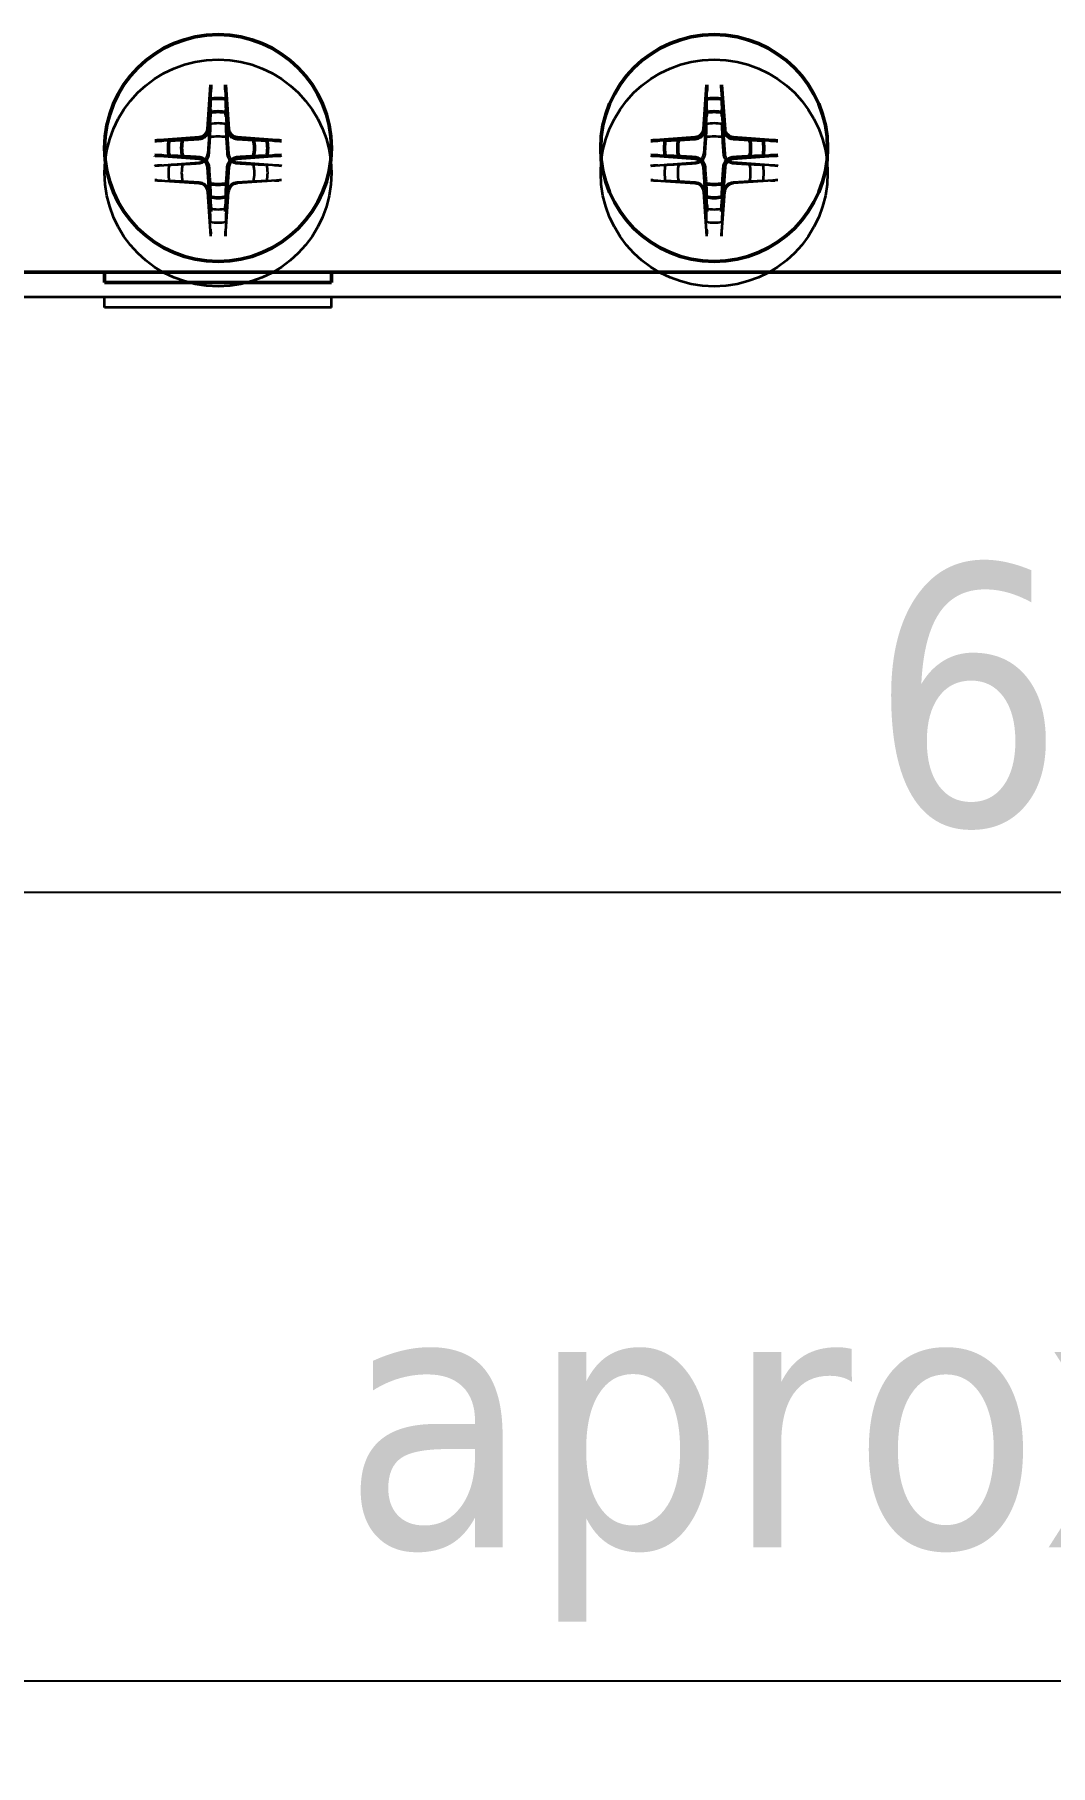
# Model space of a CAD drawing. Header units: millimetres. Extents: x -1328 to 2520, y -765 to 1782.
# Drawn here: x 1352.4 to 1434.3, y 987.5 to 1127.1 of the extents above; entities that cross this region are included whole.
import ezdxf

# ---------------------------------------------------------------- set-up
doc = ezdxf.new("R2010")
doc.units = ezdxf.units.MM
doc.header["$LTSCALE"] = 6
for name, color, linetype, lineweight in [('Dimension (ISO)', 7, 'Continuous', 25), ('Reference (ISO)', 7, 'Continuous', 35), ('Visible (ISO)', 7, 'Continuous', 50)]:
    doc.layers.add(name, color=color, linetype=linetype, lineweight=lineweight)
doc.styles.add('Note Text (ISO)', font='tahoma.ttf')
doc.dimstyles.new('Default (ISO)', dxfattribs={"dimscale": 6, "dimtxt": 3.5, "dimasz": 2.5, "dimexe": 3.175, "dimexo": 0, "dimgap": 0.762, "dimtad": 1, "dimrnd": 1e-08, "dimzin": 0, "dimtxsty": 'Note Text (ISO)', "dimcen": 0.09, "dimdle": 10, "dimclrd": 256, "dimclre": 256, "dimclrt": 256, "dimazin": 0, "dimtfac": 1.001486, "dimtmove": 0, "dimatfit": 3, "dimfxl": 1, "dimtolj": 1, "dimtzin": 0, "dimlwd": -1, "dimlwe": -1, "dimarcsym": 0})

# ---------------------------------------------------------------- blocks, each defined once
blk = doc.blocks.new('*D17')
at = {"layer": 'Defpoints', "color": 0, "transparency": 16777216}
for p in [(1118.47, 1126.34), (1762.15, 1107.94), (1762.15, 994.34)]:
    blk.add_point(p, dxfattribs=at)
at = {"layer": 'Dimension (ISO)', "transparency": 16777216}
for p, q in [((1118.47, 1126.34), (1118.47, 975.29)), ((1762.15, 1107.94), (1762.15, 975.29)), ((1133.47, 994.34), (1747.15, 994.34))]:
    blk.add_line(p, q, dxfattribs=at)
for points in [[(1133.47, 996.84), (1133.47, 991.84), (1118.47, 994.34)], [(1747.15, 996.84), (1747.15, 991.84), (1762.15, 994.34)]]:
    blk.add_solid(points, dxfattribs=at)
at = {"layer": 'Dimension (ISO)', "transparency": 16777216, "insert": (1377.16, 1026.12), "char_height": 21, "attachment_point": 1, "style": 'Note Text (ISO)'}
blk.add_mtext('\\A1;\\fTahoma|b0|i0;\\H21.0000;aprox 644', dxfattribs=at)
blk = doc.blocks.new('*D18')
at = {"layer": 'Defpoints', "color": 0, "transparency": 16777216}
for p in [(1122.15, 1107.94), (1762.15, 1107.94), (1762.15, 1057.94)]:
    blk.add_point(p, dxfattribs=at)
at = {"layer": 'Dimension (ISO)', "transparency": 16777216}
for p, q in [((1122.15, 1107.94), (1122.15, 1038.89)), ((1762.15, 1107.94), (1762.15, 1038.89)), ((1137.15, 1057.94), (1747.15, 1057.94))]:
    blk.add_line(p, q, dxfattribs=at)
for points in [[(1137.15, 1060.44), (1137.15, 1055.44), (1122.15, 1057.94)], [(1747.15, 1060.44), (1747.15, 1055.44), (1762.15, 1057.94)]]:
    blk.add_solid(points, dxfattribs=at)
at = {"layer": 'Dimension (ISO)', "transparency": 16777216, "insert": (1419.69, 1084.37), "char_height": 21, "attachment_point": 1, "style": 'Note Text (ISO)'}
blk.add_mtext('\\A1;640', dxfattribs=at)

msp = doc.modelspace()

# ---------------------------------------------------------------- linework, layer by layer
at = {"layer": 'Reference (ISO)'}
for p, q in [((1366.57, 1121.05), (1366.31, 1117.47)), ((1367.74, 1121.05), (1368, 1117.47)), ((1406.57, 1121.05), (1406.31, 1117.47)), ((1407.74, 1121.05), (1408, 1117.47)), ((1362.04, 1116.52), (1365.62, 1116.79)), ((1372.27, 1116.52), (1368.69, 1116.79)), ((1402.04, 1116.52), (1405.62, 1116.79)), ((1412.27, 1116.52), (1408.69, 1116.79)), ((1362.04, 1115.36), (1365.62, 1115.1)), ((1372.27, 1115.36), (1368.69, 1115.1)), ((1402.04, 1115.36), (1405.62, 1115.1)), ((1412.27, 1115.36), (1408.69, 1115.1)), ((1366.57, 1110.83), (1366.31, 1114.41)), ((1367.74, 1110.83), (1368, 1114.41)), ((1406.57, 1110.83), (1406.31, 1114.41)), ((1407.74, 1110.83), (1408, 1114.41)), ((1267.15, 1105.94), (1467.15, 1105.94)), ((1358, 1105.09), (1358, 1105.94)), ((1376.3, 1105.09), (1376.3, 1105.94)), ((1376.3, 1105.09), (1358, 1105.09))]:
    msp.add_line(p, q, dxfattribs=at)
for centre in [(1367.15, 1115.94), (1407.15, 1115.94)]:
    msp.add_circle(centre, 9.15, dxfattribs=at)
for centre, radius, start, end in [((1367.15, 1115.94), 4, 80.5864, 99.4136), ((1407.15, 1115.94), 4, 80.5864, 99.4136), ((1367.15, 1115.94), 2.94, 76.6931, 103.3069), ((1407.15, 1115.94), 2.94, 76.6931, 103.3069), ((1367.15, 1115.94), 4, 170.5864, 189.4136), ((1367.15, 1115.94), 2.94, 166.6931, 193.3069), ((1365.57, 1117.53), 0.744, 274.1627, 355.8373), ((1368.74, 1117.53), 0.744, 184.1627, 265.8373), ((1367.15, 1115.94), 2.94, 346.6931, 13.3069), ((1367.15, 1115.94), 4, 350.5864, 9.4136), ((1407.15, 1115.94), 4, 170.5864, 189.4136), ((1407.15, 1115.94), 2.94, 166.6931, 193.3069), ((1405.57, 1117.53), 0.744, 274.1627, 355.8373), ((1408.74, 1117.53), 0.744, 184.1627, 265.8373), ((1407.15, 1115.94), 2.94, 346.6931, 13.3069), ((1407.15, 1115.94), 4, 350.5864, 9.4136), ((1365.57, 1114.35), 0.744, 4.1627, 85.8373), ((1368.74, 1114.35), 0.744, 94.1627, 175.8373), ((1405.57, 1114.35), 0.744, 4.1627, 85.8373), ((1408.74, 1114.35), 0.744, 94.1627, 175.8373), ((1367.15, 1115.94), 2.94, 256.6931, 283.3069), ((1407.15, 1115.94), 2.94, 256.6931, 283.3069), ((1367.15, 1115.94), 4, 260.5864, 279.4136), ((1407.15, 1115.94), 4, 260.5864, 279.4136)]:
    msp.add_arc(centre, radius, start, end, dxfattribs=at)
for points, weights in [([(1366.56, 1120.84), (1366.55, 1120.65), (1366.54, 1120.48)], [1.0017923273, 1.00680252734, 1.01034617284]), ([(1367.77, 1120.48), (1367.76, 1120.65), (1367.75, 1120.84)], [1.01034617284, 1.00680252734, 1.0017923273]), ([(1406.56, 1120.84), (1406.55, 1120.65), (1406.54, 1120.48)], [1.0017923273, 1.00680252734, 1.01034617284]), ([(1407.77, 1120.48), (1407.76, 1120.65), (1407.75, 1120.84)], [1.01034617284, 1.00680252734, 1.0017923273]), ([(1366.52, 1119.89), (1366.5, 1119.26), (1366.48, 1118.8)], [1.01836817946, 1.02210568662, 1]), ([(1367.83, 1118.8), (1367.81, 1119.26), (1367.79, 1119.89)], [1, 1.02210568662, 1.01836817946]), ([(1406.52, 1119.89), (1406.5, 1119.26), (1406.48, 1118.8)], [1.01836817946, 1.02210568662, 1]), ([(1407.83, 1118.8), (1407.81, 1119.26), (1407.79, 1119.89)], [1, 1.02210568662, 1.01836817946]), ([(1366.48, 1118.8), (1366.42, 1117.96), (1366.39, 1117.47)], [1, 1.2714534298, 1.48220437453]), ([(1367.92, 1117.47), (1367.88, 1117.96), (1367.83, 1118.8)], [1.48220437453, 1.2714534298, 1]), ([(1406.48, 1118.8), (1406.42, 1117.96), (1406.39, 1117.47)], [1, 1.2714534298, 1.48220437453]), ([(1407.92, 1117.47), (1407.88, 1117.96), (1407.83, 1118.8)], [1.48220437453, 1.2714534298, 1]), ([(1362.62, 1116.55), (1362.44, 1116.55), (1362.26, 1116.54)], [1.01034617284, 1.00680252734, 1.0017923273]), ([(1364.3, 1116.62), (1363.84, 1116.6), (1363.21, 1116.57)], [1, 1.02210568662, 1.01836817946]), ([(1365.63, 1116.7), (1365.14, 1116.67), (1364.3, 1116.62)], [1.48220437453, 1.2714534298, 1]), ([(1370.01, 1116.62), (1369.17, 1116.67), (1368.68, 1116.7)], [1, 1.2714534298, 1.48220437453]), ([(1371.1, 1116.57), (1370.47, 1116.6), (1370.01, 1116.62)], [1.01836817946, 1.02210568662, 1]), ([(1372.05, 1116.54), (1371.86, 1116.55), (1371.69, 1116.55)], [1.0017923273, 1.00680252734, 1.01034617284]), ([(1402.62, 1116.55), (1402.44, 1116.55), (1402.26, 1116.54)], [1.01034617284, 1.00680252734, 1.0017923273]), ([(1404.3, 1116.62), (1403.84, 1116.6), (1403.21, 1116.57)], [1, 1.02210568662, 1.01836817946]), ([(1405.63, 1116.7), (1405.14, 1116.67), (1404.3, 1116.62)], [1.48220437453, 1.2714534298, 1]), ([(1410.01, 1116.62), (1409.17, 1116.67), (1408.68, 1116.7)], [1, 1.2714534298, 1.48220437453]), ([(1411.1, 1116.57), (1410.47, 1116.6), (1410.01, 1116.62)], [1.01836817946, 1.02210568662, 1]), ([(1412.05, 1116.54), (1411.86, 1116.55), (1411.69, 1116.55)], [1.0017923273, 1.00680252734, 1.01034617284]), ([(1362.26, 1115.34), (1362.44, 1115.34), (1362.62, 1115.33)], [1.0017923273, 1.00680252734, 1.01034617284]), ([(1363.21, 1115.31), (1363.84, 1115.28), (1364.3, 1115.26)], [1.01836817946, 1.02210568662, 1]), ([(1364.3, 1115.26), (1365.14, 1115.21), (1365.63, 1115.18)], [1, 1.2714534298, 1.48220437453]), ([(1368.68, 1115.18), (1369.17, 1115.21), (1370.01, 1115.26)], [1.48220437453, 1.2714534298, 1]), ([(1370.01, 1115.26), (1370.47, 1115.28), (1371.1, 1115.31)], [1, 1.02210568662, 1.01836817946]), ([(1371.69, 1115.33), (1371.86, 1115.34), (1372.05, 1115.34)], [1.01034617284, 1.00680252734, 1.0017923273]), ([(1402.26, 1115.34), (1402.44, 1115.34), (1402.62, 1115.33)], [1.0017923273, 1.00680252734, 1.01034617284]), ([(1403.21, 1115.31), (1403.84, 1115.28), (1404.3, 1115.26)], [1.01836817946, 1.02210568662, 1]), ([(1404.3, 1115.26), (1405.14, 1115.21), (1405.63, 1115.18)], [1, 1.2714534298, 1.48220437453]), ([(1408.68, 1115.18), (1409.17, 1115.21), (1410.01, 1115.26)], [1.48220437453, 1.2714534298, 1]), ([(1410.01, 1115.26), (1410.47, 1115.28), (1411.1, 1115.31)], [1, 1.02210568662, 1.01836817946]), ([(1411.69, 1115.33), (1411.86, 1115.34), (1412.05, 1115.34)], [1.01034617284, 1.00680252734, 1.0017923273]), ([(1366.39, 1114.41), (1366.42, 1113.93), (1366.48, 1113.08)], [1.48220437453, 1.2714534298, 1]), ([(1367.83, 1113.08), (1367.88, 1113.93), (1367.92, 1114.41)], [1, 1.2714534298, 1.48220437453]), ([(1406.39, 1114.41), (1406.42, 1113.93), (1406.48, 1113.08)], [1.48220437453, 1.2714534298, 1]), ([(1407.83, 1113.08), (1407.88, 1113.93), (1407.92, 1114.41)], [1, 1.2714534298, 1.48220437453]), ([(1366.48, 1113.08), (1366.5, 1112.62), (1366.52, 1111.99)], [1, 1.02210568662, 1.01836817946]), ([(1367.79, 1111.99), (1367.81, 1112.62), (1367.83, 1113.08)], [1.01836817946, 1.02210568662, 1]), ([(1406.48, 1113.08), (1406.5, 1112.62), (1406.52, 1111.99)], [1, 1.02210568662, 1.01836817946]), ([(1407.79, 1111.99), (1407.81, 1112.62), (1407.83, 1113.08)], [1.01836817946, 1.02210568662, 1]), ([(1366.54, 1111.41), (1366.55, 1111.23), (1366.56, 1111.04)], [1.01034617284, 1.00680252734, 1.0017923273]), ([(1367.75, 1111.04), (1367.76, 1111.23), (1367.77, 1111.41)], [1.0017923273, 1.00680252734, 1.01034617284]), ([(1406.54, 1111.41), (1406.55, 1111.23), (1406.56, 1111.04)], [1.01034617284, 1.00680252734, 1.0017923273]), ([(1407.75, 1111.04), (1407.76, 1111.23), (1407.77, 1111.41)], [1.0017923273, 1.00680252734, 1.01034617284])]:
    msp.add_rational_spline(points, weights, degree=2, dxfattribs=at)
for points, knots in [([(1366.56, 1120.84), (1366.56, 1120.85), (1366.56, 1120.87), (1366.56, 1120.9), (1366.56, 1120.93), (1366.57, 1120.99), (1366.57, 1121.02), (1366.57, 1121.05)], [0.08155065, 0.08155065, 0.08155065, 0.08155065, 0.08870364, 0.08870364, 0.09763224, 0.09763224, 0.10665098, 0.10665098, 0.10665098, 0.10665098]), ([(1367.74, 1121.05), (1367.74, 1121.02), (1367.74, 1120.99), (1367.75, 1120.93), (1367.75, 1120.9), (1367.75, 1120.87), (1367.75, 1120.85), (1367.75, 1120.84)], [0.03558365, 0.03558365, 0.03558365, 0.03558365, 0.04460239, 0.04460239, 0.05353099, 0.05353099, 0.06068398, 0.06068398, 0.06068398, 0.06068398]), ([(1406.56, 1120.84), (1406.56, 1120.85), (1406.56, 1120.87), (1406.56, 1120.9), (1406.56, 1120.93), (1406.57, 1120.99), (1406.57, 1121.02), (1406.57, 1121.05)], [0.08155065, 0.08155065, 0.08155065, 0.08155065, 0.08870364, 0.08870364, 0.09763224, 0.09763224, 0.10665098, 0.10665098, 0.10665098, 0.10665098]), ([(1407.74, 1121.05), (1407.74, 1121.02), (1407.74, 1120.99), (1407.75, 1120.93), (1407.75, 1120.9), (1407.75, 1120.87), (1407.75, 1120.85), (1407.75, 1120.84)], [0.03558365, 0.03558365, 0.03558365, 0.03558365, 0.04460239, 0.04460239, 0.05353099, 0.05353099, 0.06068398, 0.06068398, 0.06068398, 0.06068398]), ([(1362.04, 1116.52), (1362.07, 1116.53), (1362.11, 1116.53), (1362.16, 1116.53), (1362.19, 1116.54), (1362.23, 1116.54), (1362.25, 1116.54), (1362.26, 1116.54)], [0.03558365, 0.03558365, 0.03558365, 0.03558365, 0.04460239, 0.04460239, 0.05353099, 0.05353099, 0.06068398, 0.06068398, 0.06068398, 0.06068398]), ([(1366.39, 1117.47), (1366.39, 1117.43), (1366.38, 1117.39), (1366.36, 1117.28), (1366.33, 1117.2), (1366.26, 1117.06), (1366.21, 1116.99), (1366.1, 1116.89), (1366.03, 1116.84), (1365.89, 1116.76), (1365.82, 1116.73), (1365.71, 1116.71), (1365.67, 1116.7), (1365.63, 1116.7)], [0.3714856, 0.3714856, 0.3714856, 0.3714856, 0.3844278, 0.3844278, 0.4074344, 0.4074344, 0.430441, 0.430441, 0.4534477, 0.4534477, 0.4764543, 0.4764543, 0.4893965, 0.4893965, 0.4893965, 0.4893965]), ([(1368.68, 1116.7), (1368.64, 1116.7), (1368.6, 1116.71), (1368.49, 1116.73), (1368.42, 1116.76), (1368.27, 1116.84), (1368.21, 1116.89), (1368.1, 1116.99), (1368.05, 1117.06), (1367.97, 1117.2), (1367.95, 1117.28), (1367.92, 1117.39), (1367.92, 1117.43), (1367.92, 1117.47)], [0.3714856, 0.3714856, 0.3714856, 0.3714856, 0.3844278, 0.3844278, 0.4074344, 0.4074344, 0.430441, 0.430441, 0.4534477, 0.4534477, 0.4764543, 0.4764543, 0.4893965, 0.4893965, 0.4893965, 0.4893965]), ([(1372.05, 1116.54), (1372.06, 1116.54), (1372.08, 1116.54), (1372.12, 1116.54), (1372.15, 1116.53), (1372.2, 1116.53), (1372.24, 1116.53), (1372.27, 1116.52)], [0.08155065, 0.08155065, 0.08155065, 0.08155065, 0.08870364, 0.08870364, 0.09763224, 0.09763224, 0.10665098, 0.10665098, 0.10665098, 0.10665098]), ([(1402.04, 1116.52), (1402.07, 1116.53), (1402.11, 1116.53), (1402.16, 1116.53), (1402.19, 1116.54), (1402.23, 1116.54), (1402.25, 1116.54), (1402.26, 1116.54)], [0.03558365, 0.03558365, 0.03558365, 0.03558365, 0.04460239, 0.04460239, 0.05353099, 0.05353099, 0.06068398, 0.06068398, 0.06068398, 0.06068398]), ([(1406.39, 1117.47), (1406.39, 1117.43), (1406.38, 1117.39), (1406.36, 1117.28), (1406.33, 1117.2), (1406.26, 1117.06), (1406.21, 1116.99), (1406.1, 1116.89), (1406.03, 1116.84), (1405.89, 1116.76), (1405.82, 1116.73), (1405.71, 1116.71), (1405.67, 1116.7), (1405.63, 1116.7)], [0.3714856, 0.3714856, 0.3714856, 0.3714856, 0.3844278, 0.3844278, 0.4074344, 0.4074344, 0.430441, 0.430441, 0.4534477, 0.4534477, 0.4764543, 0.4764543, 0.4893965, 0.4893965, 0.4893965, 0.4893965]), ([(1408.68, 1116.7), (1408.64, 1116.7), (1408.6, 1116.71), (1408.49, 1116.73), (1408.42, 1116.76), (1408.27, 1116.84), (1408.21, 1116.89), (1408.1, 1116.99), (1408.05, 1117.06), (1407.97, 1117.2), (1407.95, 1117.28), (1407.92, 1117.39), (1407.92, 1117.43), (1407.92, 1117.47)], [0.3714856, 0.3714856, 0.3714856, 0.3714856, 0.3844278, 0.3844278, 0.4074344, 0.4074344, 0.430441, 0.430441, 0.4534477, 0.4534477, 0.4764543, 0.4764543, 0.4893965, 0.4893965, 0.4893965, 0.4893965]), ([(1412.05, 1116.54), (1412.06, 1116.54), (1412.08, 1116.54), (1412.12, 1116.54), (1412.15, 1116.53), (1412.2, 1116.53), (1412.24, 1116.53), (1412.27, 1116.52)], [0.08155065, 0.08155065, 0.08155065, 0.08155065, 0.08870364, 0.08870364, 0.09763224, 0.09763224, 0.10665098, 0.10665098, 0.10665098, 0.10665098]), ([(1362.26, 1115.34), (1362.25, 1115.34), (1362.23, 1115.34), (1362.19, 1115.35), (1362.16, 1115.35), (1362.11, 1115.35), (1362.07, 1115.35), (1362.04, 1115.36)], [0.08155065, 0.08155065, 0.08155065, 0.08155065, 0.08870364, 0.08870364, 0.09763224, 0.09763224, 0.10665098, 0.10665098, 0.10665098, 0.10665098]), ([(1365.63, 1115.18), (1365.67, 1115.18), (1365.71, 1115.17), (1365.82, 1115.15), (1365.89, 1115.12), (1366.03, 1115.05), (1366.1, 1115), (1366.21, 1114.89), (1366.26, 1114.82), (1366.33, 1114.68), (1366.36, 1114.61), (1366.38, 1114.5), (1366.39, 1114.46), (1366.39, 1114.41)], [0.3714856, 0.3714856, 0.3714856, 0.3714856, 0.3844278, 0.3844278, 0.4074344, 0.4074344, 0.430441, 0.430441, 0.4534477, 0.4534477, 0.4764543, 0.4764543, 0.4893965, 0.4893965, 0.4893965, 0.4893965]), ([(1367.92, 1114.41), (1367.92, 1114.46), (1367.92, 1114.5), (1367.95, 1114.61), (1367.97, 1114.68), (1368.05, 1114.82), (1368.1, 1114.89), (1368.21, 1115), (1368.27, 1115.05), (1368.42, 1115.12), (1368.49, 1115.15), (1368.6, 1115.17), (1368.64, 1115.18), (1368.68, 1115.18)], [0.3714856, 0.3714856, 0.3714856, 0.3714856, 0.3844278, 0.3844278, 0.4074344, 0.4074344, 0.430441, 0.430441, 0.4534477, 0.4534477, 0.4764543, 0.4764543, 0.4893965, 0.4893965, 0.4893965, 0.4893965]), ([(1372.27, 1115.36), (1372.24, 1115.35), (1372.2, 1115.35), (1372.15, 1115.35), (1372.12, 1115.35), (1372.08, 1115.34), (1372.06, 1115.34), (1372.05, 1115.34)], [0.03558365, 0.03558365, 0.03558365, 0.03558365, 0.04460239, 0.04460239, 0.05353099, 0.05353099, 0.06068398, 0.06068398, 0.06068398, 0.06068398]), ([(1402.26, 1115.34), (1402.25, 1115.34), (1402.23, 1115.34), (1402.19, 1115.35), (1402.16, 1115.35), (1402.11, 1115.35), (1402.07, 1115.35), (1402.04, 1115.36)], [0.08155065, 0.08155065, 0.08155065, 0.08155065, 0.08870364, 0.08870364, 0.09763224, 0.09763224, 0.10665098, 0.10665098, 0.10665098, 0.10665098]), ([(1405.63, 1115.18), (1405.67, 1115.18), (1405.71, 1115.17), (1405.82, 1115.15), (1405.89, 1115.12), (1406.03, 1115.05), (1406.1, 1115), (1406.21, 1114.89), (1406.26, 1114.82), (1406.33, 1114.68), (1406.36, 1114.61), (1406.38, 1114.5), (1406.39, 1114.46), (1406.39, 1114.41)], [0.3714856, 0.3714856, 0.3714856, 0.3714856, 0.3844278, 0.3844278, 0.4074344, 0.4074344, 0.430441, 0.430441, 0.4534477, 0.4534477, 0.4764543, 0.4764543, 0.4893965, 0.4893965, 0.4893965, 0.4893965]), ([(1407.92, 1114.41), (1407.92, 1114.46), (1407.92, 1114.5), (1407.95, 1114.61), (1407.97, 1114.68), (1408.05, 1114.82), (1408.1, 1114.89), (1408.21, 1115), (1408.27, 1115.05), (1408.42, 1115.12), (1408.49, 1115.15), (1408.6, 1115.17), (1408.64, 1115.18), (1408.68, 1115.18)], [0.3714856, 0.3714856, 0.3714856, 0.3714856, 0.3844278, 0.3844278, 0.4074344, 0.4074344, 0.430441, 0.430441, 0.4534477, 0.4534477, 0.4764543, 0.4764543, 0.4893965, 0.4893965, 0.4893965, 0.4893965]), ([(1412.27, 1115.36), (1412.24, 1115.35), (1412.2, 1115.35), (1412.15, 1115.35), (1412.12, 1115.35), (1412.08, 1115.34), (1412.06, 1115.34), (1412.05, 1115.34)], [0.03558365, 0.03558365, 0.03558365, 0.03558365, 0.04460239, 0.04460239, 0.05353099, 0.05353099, 0.06068398, 0.06068398, 0.06068398, 0.06068398]), ([(1366.57, 1110.83), (1366.57, 1110.86), (1366.57, 1110.89), (1366.56, 1110.95), (1366.56, 1110.98), (1366.56, 1111.02), (1366.56, 1111.03), (1366.56, 1111.04)], [0.03558365, 0.03558365, 0.03558365, 0.03558365, 0.04460239, 0.04460239, 0.05353099, 0.05353099, 0.06068398, 0.06068398, 0.06068398, 0.06068398]), ([(1367.75, 1111.04), (1367.75, 1111.03), (1367.75, 1111.02), (1367.75, 1110.98), (1367.75, 1110.95), (1367.74, 1110.89), (1367.74, 1110.86), (1367.74, 1110.83)], [0.08155065, 0.08155065, 0.08155065, 0.08155065, 0.08870364, 0.08870364, 0.09763224, 0.09763224, 0.10665098, 0.10665098, 0.10665098, 0.10665098]), ([(1406.57, 1110.83), (1406.57, 1110.86), (1406.57, 1110.89), (1406.56, 1110.95), (1406.56, 1110.98), (1406.56, 1111.02), (1406.56, 1111.03), (1406.56, 1111.04)], [0.03558365, 0.03558365, 0.03558365, 0.03558365, 0.04460239, 0.04460239, 0.05353099, 0.05353099, 0.06068398, 0.06068398, 0.06068398, 0.06068398]), ([(1407.75, 1111.04), (1407.75, 1111.03), (1407.75, 1111.02), (1407.75, 1110.98), (1407.75, 1110.95), (1407.74, 1110.89), (1407.74, 1110.86), (1407.74, 1110.83)], [0.08155065, 0.08155065, 0.08155065, 0.08155065, 0.08870364, 0.08870364, 0.09763224, 0.09763224, 0.10665098, 0.10665098, 0.10665098, 0.10665098])]:
    msp.add_open_spline(points, degree=3, knots=knots, dxfattribs=at)
at = {"layer": 'Visible (ISO)'}
for p, q in [((1366.57, 1123.05), (1366.31, 1119.47)), ((1367.74, 1123.05), (1368, 1119.47)), ((1406.57, 1123.05), (1406.31, 1119.47)), ((1407.74, 1123.05), (1408, 1119.47)), ((1362.04, 1118.52), (1365.62, 1118.79)), ((1372.27, 1118.52), (1368.69, 1118.79)), ((1402.04, 1118.52), (1405.62, 1118.79)), ((1412.27, 1118.52), (1408.69, 1118.79)), ((1362.04, 1117.36), (1365.62, 1117.1)), ((1372.27, 1117.36), (1368.69, 1117.1)), ((1402.04, 1117.36), (1405.62, 1117.1)), ((1412.27, 1117.36), (1408.69, 1117.1)), ((1366.57, 1112.83), (1366.31, 1116.41)), ((1367.74, 1112.83), (1368, 1116.41)), ((1406.57, 1112.83), (1406.31, 1116.41)), ((1407.74, 1112.83), (1408, 1116.41)), ((1267.15, 1107.94), (1467.15, 1107.94)), ((1358, 1107.09), (1358, 1107.94)), ((1376.3, 1107.09), (1358, 1107.09)), ((1376.3, 1107.09), (1376.3, 1107.94))]:
    msp.add_line(p, q, dxfattribs=at)
for centre in [(1367.15, 1117.94), (1407.15, 1117.94)]:
    msp.add_circle(centre, 9.15, dxfattribs=at)
for centre, radius, start, end in [((1367.15, 1117.94), 2.94, 76.6931, 103.3069), ((1367.15, 1117.94), 4, 80.5864, 99.4136), ((1407.15, 1117.94), 2.94, 76.6931, 103.3069), ((1407.15, 1117.94), 4, 80.5864, 99.4136), ((1365.57, 1119.53), 0.744, 274.1627, 355.8373), ((1368.74, 1119.53), 0.744, 184.1627, 265.8373), ((1405.57, 1119.53), 0.744, 274.1627, 355.8373), ((1408.74, 1119.53), 0.744, 184.1627, 265.8373), ((1367.15, 1117.94), 4, 170.5864, 189.4136), ((1367.15, 1117.94), 2.94, 166.6931, 193.3069), ((1367.15, 1117.94), 2.94, 346.6931, 13.3069), ((1367.15, 1117.94), 4, 350.5864, 9.4136), ((1407.15, 1117.94), 4, 170.5864, 189.4136), ((1407.15, 1117.94), 2.94, 166.6931, 193.3069), ((1407.15, 1117.94), 2.94, 346.6931, 13.3069), ((1407.15, 1117.94), 4, 350.5864, 9.4136), ((1365.57, 1116.35), 0.744, 4.1627, 85.8373), ((1368.74, 1116.35), 0.744, 94.1627, 175.8373), ((1405.57, 1116.35), 0.744, 4.1627, 85.8373), ((1408.74, 1116.35), 0.744, 94.1627, 175.8373), ((1367.15, 1117.94), 2.94, 256.6931, 283.3069), ((1407.15, 1117.94), 2.94, 256.6931, 283.3069), ((1367.15, 1117.94), 4, 260.5864, 279.4136), ((1407.15, 1117.94), 4, 260.5864, 279.4136)]:
    msp.add_arc(centre, radius, start, end, dxfattribs=at)
for points, weights in [([(1366.56, 1122.84), (1366.55, 1122.65), (1366.54, 1122.48)], [1.0017923273, 1.00680252734, 1.01034617284]), ([(1367.77, 1122.48), (1367.76, 1122.65), (1367.75, 1122.84)], [1.01034617284, 1.00680252734, 1.0017923273]), ([(1406.56, 1122.84), (1406.55, 1122.65), (1406.54, 1122.48)], [1.0017923273, 1.00680252734, 1.01034617284]), ([(1407.77, 1122.48), (1407.76, 1122.65), (1407.75, 1122.84)], [1.01034617284, 1.00680252734, 1.0017923273]), ([(1366.48, 1120.8), (1366.42, 1119.96), (1366.39, 1119.47)], [1, 1.2714534298, 1.48220437453]), ([(1366.52, 1121.89), (1366.5, 1121.26), (1366.48, 1120.8)], [1.01836817946, 1.02210568662, 1]), ([(1367.83, 1120.8), (1367.81, 1121.26), (1367.79, 1121.89)], [1, 1.02210568662, 1.01836817946]), ([(1367.92, 1119.47), (1367.88, 1119.96), (1367.83, 1120.8)], [1.48220437453, 1.2714534298, 1]), ([(1406.48, 1120.8), (1406.42, 1119.96), (1406.39, 1119.47)], [1, 1.2714534298, 1.48220437453]), ([(1406.52, 1121.89), (1406.5, 1121.26), (1406.48, 1120.8)], [1.01836817946, 1.02210568662, 1]), ([(1407.83, 1120.8), (1407.81, 1121.26), (1407.79, 1121.89)], [1, 1.02210568662, 1.01836817946]), ([(1407.92, 1119.47), (1407.88, 1119.96), (1407.83, 1120.8)], [1.48220437453, 1.2714534298, 1]), ([(1362.62, 1118.55), (1362.44, 1118.55), (1362.26, 1118.54)], [1.01034617284, 1.00680252734, 1.0017923273]), ([(1364.3, 1118.62), (1363.84, 1118.6), (1363.21, 1118.57)], [1, 1.02210568662, 1.01836817946]), ([(1365.63, 1118.7), (1365.14, 1118.67), (1364.3, 1118.62)], [1.48220437453, 1.2714534298, 1]), ([(1370.01, 1118.62), (1369.17, 1118.67), (1368.68, 1118.7)], [1, 1.2714534298, 1.48220437453]), ([(1371.1, 1118.57), (1370.47, 1118.6), (1370.01, 1118.62)], [1.01836817946, 1.02210568662, 1]), ([(1372.05, 1118.54), (1371.86, 1118.55), (1371.69, 1118.55)], [1.0017923273, 1.00680252734, 1.01034617284]), ([(1402.62, 1118.55), (1402.44, 1118.55), (1402.26, 1118.54)], [1.01034617284, 1.00680252734, 1.0017923273]), ([(1404.3, 1118.62), (1403.84, 1118.6), (1403.21, 1118.57)], [1, 1.02210568662, 1.01836817946]), ([(1405.63, 1118.7), (1405.14, 1118.67), (1404.3, 1118.62)], [1.48220437453, 1.2714534298, 1]), ([(1410.01, 1118.62), (1409.17, 1118.67), (1408.68, 1118.7)], [1, 1.2714534298, 1.48220437453]), ([(1411.1, 1118.57), (1410.47, 1118.6), (1410.01, 1118.62)], [1.01836817946, 1.02210568662, 1]), ([(1412.05, 1118.54), (1411.86, 1118.55), (1411.69, 1118.55)], [1.0017923273, 1.00680252734, 1.01034617284]), ([(1362.26, 1117.34), (1362.44, 1117.34), (1362.62, 1117.33)], [1.0017923273, 1.00680252734, 1.01034617284]), ([(1363.21, 1117.31), (1363.84, 1117.28), (1364.3, 1117.26)], [1.01836817946, 1.02210568662, 1]), ([(1364.3, 1117.26), (1365.14, 1117.21), (1365.63, 1117.18)], [1, 1.2714534298, 1.48220437453]), ([(1368.68, 1117.18), (1369.17, 1117.21), (1370.01, 1117.26)], [1.48220437453, 1.2714534298, 1]), ([(1370.01, 1117.26), (1370.47, 1117.28), (1371.1, 1117.31)], [1, 1.02210568662, 1.01836817946]), ([(1371.69, 1117.33), (1371.86, 1117.34), (1372.05, 1117.34)], [1.01034617284, 1.00680252734, 1.0017923273]), ([(1402.26, 1117.34), (1402.44, 1117.34), (1402.62, 1117.33)], [1.0017923273, 1.00680252734, 1.01034617284]), ([(1403.21, 1117.31), (1403.84, 1117.28), (1404.3, 1117.26)], [1.01836817946, 1.02210568662, 1]), ([(1404.3, 1117.26), (1405.14, 1117.21), (1405.63, 1117.18)], [1, 1.2714534298, 1.48220437453]), ([(1408.68, 1117.18), (1409.17, 1117.21), (1410.01, 1117.26)], [1.48220437453, 1.2714534298, 1]), ([(1410.01, 1117.26), (1410.47, 1117.28), (1411.1, 1117.31)], [1, 1.02210568662, 1.01836817946]), ([(1411.69, 1117.33), (1411.86, 1117.34), (1412.05, 1117.34)], [1.01034617284, 1.00680252734, 1.0017923273]), ([(1366.39, 1116.41), (1366.42, 1115.93), (1366.48, 1115.08)], [1.48220437453, 1.2714534298, 1]), ([(1366.48, 1115.08), (1366.5, 1114.62), (1366.52, 1113.99)], [1, 1.02210568662, 1.01836817946]), ([(1367.79, 1113.99), (1367.81, 1114.62), (1367.83, 1115.08)], [1.01836817946, 1.02210568662, 1]), ([(1367.83, 1115.08), (1367.88, 1115.93), (1367.92, 1116.41)], [1, 1.2714534298, 1.48220437453]), ([(1406.39, 1116.41), (1406.42, 1115.93), (1406.48, 1115.08)], [1.48220437453, 1.2714534298, 1]), ([(1406.48, 1115.08), (1406.5, 1114.62), (1406.52, 1113.99)], [1, 1.02210568662, 1.01836817946]), ([(1407.79, 1113.99), (1407.81, 1114.62), (1407.83, 1115.08)], [1.01836817946, 1.02210568662, 1]), ([(1407.83, 1115.08), (1407.88, 1115.93), (1407.92, 1116.41)], [1, 1.2714534298, 1.48220437453]), ([(1366.54, 1113.41), (1366.55, 1113.23), (1366.56, 1113.04)], [1.01034617284, 1.00680252734, 1.0017923273]), ([(1367.75, 1113.04), (1367.76, 1113.23), (1367.77, 1113.41)], [1.0017923273, 1.00680252734, 1.01034617284]), ([(1406.54, 1113.41), (1406.55, 1113.23), (1406.56, 1113.04)], [1.01034617284, 1.00680252734, 1.0017923273]), ([(1407.75, 1113.04), (1407.76, 1113.23), (1407.77, 1113.41)], [1.0017923273, 1.00680252734, 1.01034617284])]:
    msp.add_rational_spline(points, weights, degree=2, dxfattribs=at)
for points, knots in [([(1366.56, 1122.84), (1366.56, 1122.85), (1366.56, 1122.87), (1366.56, 1122.9), (1366.56, 1122.93), (1366.57, 1122.99), (1366.57, 1123.02), (1366.57, 1123.05)], [0.08155065, 0.08155065, 0.08155065, 0.08155065, 0.08870364, 0.08870364, 0.09763224, 0.09763224, 0.10665098, 0.10665098, 0.10665098, 0.10665098]), ([(1367.74, 1123.05), (1367.74, 1123.02), (1367.74, 1122.99), (1367.75, 1122.93), (1367.75, 1122.9), (1367.75, 1122.87), (1367.75, 1122.85), (1367.75, 1122.84)], [0.03558365, 0.03558365, 0.03558365, 0.03558365, 0.04460239, 0.04460239, 0.05353099, 0.05353099, 0.06068398, 0.06068398, 0.06068398, 0.06068398]), ([(1406.56, 1122.84), (1406.56, 1122.85), (1406.56, 1122.87), (1406.56, 1122.9), (1406.56, 1122.93), (1406.57, 1122.99), (1406.57, 1123.02), (1406.57, 1123.05)], [0.08155065, 0.08155065, 0.08155065, 0.08155065, 0.08870364, 0.08870364, 0.09763224, 0.09763224, 0.10665098, 0.10665098, 0.10665098, 0.10665098]), ([(1407.74, 1123.05), (1407.74, 1123.02), (1407.74, 1122.99), (1407.75, 1122.93), (1407.75, 1122.9), (1407.75, 1122.87), (1407.75, 1122.85), (1407.75, 1122.84)], [0.03558365, 0.03558365, 0.03558365, 0.03558365, 0.04460239, 0.04460239, 0.05353099, 0.05353099, 0.06068398, 0.06068398, 0.06068398, 0.06068398]), ([(1366.39, 1119.47), (1366.39, 1119.43), (1366.38, 1119.39), (1366.36, 1119.28), (1366.33, 1119.2), (1366.26, 1119.06), (1366.21, 1118.99), (1366.1, 1118.89), (1366.03, 1118.84), (1365.89, 1118.76), (1365.82, 1118.73), (1365.71, 1118.71), (1365.67, 1118.7), (1365.63, 1118.7)], [0.3714856, 0.3714856, 0.3714856, 0.3714856, 0.3844278, 0.3844278, 0.4074344, 0.4074344, 0.430441, 0.430441, 0.4534477, 0.4534477, 0.4764543, 0.4764543, 0.4893965, 0.4893965, 0.4893965, 0.4893965]), ([(1368.68, 1118.7), (1368.64, 1118.7), (1368.6, 1118.71), (1368.49, 1118.73), (1368.42, 1118.76), (1368.27, 1118.84), (1368.21, 1118.89), (1368.1, 1118.99), (1368.05, 1119.06), (1367.97, 1119.2), (1367.95, 1119.28), (1367.92, 1119.39), (1367.92, 1119.43), (1367.92, 1119.47)], [0.3714856, 0.3714856, 0.3714856, 0.3714856, 0.3844278, 0.3844278, 0.4074344, 0.4074344, 0.430441, 0.430441, 0.4534477, 0.4534477, 0.4764543, 0.4764543, 0.4893965, 0.4893965, 0.4893965, 0.4893965]), ([(1406.39, 1119.47), (1406.39, 1119.43), (1406.38, 1119.39), (1406.36, 1119.28), (1406.33, 1119.2), (1406.26, 1119.06), (1406.21, 1118.99), (1406.1, 1118.89), (1406.03, 1118.84), (1405.89, 1118.76), (1405.82, 1118.73), (1405.71, 1118.71), (1405.67, 1118.7), (1405.63, 1118.7)], [0.3714856, 0.3714856, 0.3714856, 0.3714856, 0.3844278, 0.3844278, 0.4074344, 0.4074344, 0.430441, 0.430441, 0.4534477, 0.4534477, 0.4764543, 0.4764543, 0.4893965, 0.4893965, 0.4893965, 0.4893965]), ([(1408.68, 1118.7), (1408.64, 1118.7), (1408.6, 1118.71), (1408.49, 1118.73), (1408.42, 1118.76), (1408.27, 1118.84), (1408.21, 1118.89), (1408.1, 1118.99), (1408.05, 1119.06), (1407.97, 1119.2), (1407.95, 1119.28), (1407.92, 1119.39), (1407.92, 1119.43), (1407.92, 1119.47)], [0.3714856, 0.3714856, 0.3714856, 0.3714856, 0.3844278, 0.3844278, 0.4074344, 0.4074344, 0.430441, 0.430441, 0.4534477, 0.4534477, 0.4764543, 0.4764543, 0.4893965, 0.4893965, 0.4893965, 0.4893965]), ([(1362.04, 1118.52), (1362.07, 1118.53), (1362.11, 1118.53), (1362.16, 1118.53), (1362.19, 1118.54), (1362.23, 1118.54), (1362.25, 1118.54), (1362.26, 1118.54)], [0.03558365, 0.03558365, 0.03558365, 0.03558365, 0.04460239, 0.04460239, 0.05353099, 0.05353099, 0.06068398, 0.06068398, 0.06068398, 0.06068398]), ([(1372.05, 1118.54), (1372.06, 1118.54), (1372.08, 1118.54), (1372.12, 1118.54), (1372.15, 1118.53), (1372.2, 1118.53), (1372.24, 1118.53), (1372.27, 1118.52)], [0.08155065, 0.08155065, 0.08155065, 0.08155065, 0.08870364, 0.08870364, 0.09763224, 0.09763224, 0.10665098, 0.10665098, 0.10665098, 0.10665098]), ([(1402.04, 1118.52), (1402.07, 1118.53), (1402.11, 1118.53), (1402.16, 1118.53), (1402.19, 1118.54), (1402.23, 1118.54), (1402.25, 1118.54), (1402.26, 1118.54)], [0.03558365, 0.03558365, 0.03558365, 0.03558365, 0.04460239, 0.04460239, 0.05353099, 0.05353099, 0.06068398, 0.06068398, 0.06068398, 0.06068398]), ([(1412.05, 1118.54), (1412.06, 1118.54), (1412.08, 1118.54), (1412.12, 1118.54), (1412.15, 1118.53), (1412.2, 1118.53), (1412.24, 1118.53), (1412.27, 1118.52)], [0.08155065, 0.08155065, 0.08155065, 0.08155065, 0.08870364, 0.08870364, 0.09763224, 0.09763224, 0.10665098, 0.10665098, 0.10665098, 0.10665098]), ([(1362.26, 1117.34), (1362.25, 1117.34), (1362.23, 1117.34), (1362.19, 1117.35), (1362.16, 1117.35), (1362.11, 1117.35), (1362.07, 1117.35), (1362.04, 1117.36)], [0.08155065, 0.08155065, 0.08155065, 0.08155065, 0.08870364, 0.08870364, 0.09763224, 0.09763224, 0.10665098, 0.10665098, 0.10665098, 0.10665098]), ([(1365.63, 1117.18), (1365.67, 1117.18), (1365.71, 1117.17), (1365.82, 1117.15), (1365.89, 1117.12), (1366.03, 1117.05), (1366.1, 1117), (1366.21, 1116.89), (1366.26, 1116.82), (1366.33, 1116.68), (1366.36, 1116.61), (1366.38, 1116.5), (1366.39, 1116.46), (1366.39, 1116.41)], [0.3714856, 0.3714856, 0.3714856, 0.3714856, 0.3844278, 0.3844278, 0.4074344, 0.4074344, 0.430441, 0.430441, 0.4534477, 0.4534477, 0.4764543, 0.4764543, 0.4893965, 0.4893965, 0.4893965, 0.4893965]), ([(1367.92, 1116.41), (1367.92, 1116.46), (1367.92, 1116.5), (1367.95, 1116.61), (1367.97, 1116.68), (1368.05, 1116.82), (1368.1, 1116.89), (1368.21, 1117), (1368.27, 1117.05), (1368.42, 1117.12), (1368.49, 1117.15), (1368.6, 1117.17), (1368.64, 1117.18), (1368.68, 1117.18)], [0.3714856, 0.3714856, 0.3714856, 0.3714856, 0.3844278, 0.3844278, 0.4074344, 0.4074344, 0.430441, 0.430441, 0.4534477, 0.4534477, 0.4764543, 0.4764543, 0.4893965, 0.4893965, 0.4893965, 0.4893965]), ([(1372.27, 1117.36), (1372.24, 1117.35), (1372.2, 1117.35), (1372.15, 1117.35), (1372.12, 1117.35), (1372.08, 1117.34), (1372.06, 1117.34), (1372.05, 1117.34)], [0.03558365, 0.03558365, 0.03558365, 0.03558365, 0.04460239, 0.04460239, 0.05353099, 0.05353099, 0.06068398, 0.06068398, 0.06068398, 0.06068398]), ([(1402.26, 1117.34), (1402.25, 1117.34), (1402.23, 1117.34), (1402.19, 1117.35), (1402.16, 1117.35), (1402.11, 1117.35), (1402.07, 1117.35), (1402.04, 1117.36)], [0.08155065, 0.08155065, 0.08155065, 0.08155065, 0.08870364, 0.08870364, 0.09763224, 0.09763224, 0.10665098, 0.10665098, 0.10665098, 0.10665098]), ([(1405.63, 1117.18), (1405.67, 1117.18), (1405.71, 1117.17), (1405.82, 1117.15), (1405.89, 1117.12), (1406.03, 1117.05), (1406.1, 1117), (1406.21, 1116.89), (1406.26, 1116.82), (1406.33, 1116.68), (1406.36, 1116.61), (1406.38, 1116.5), (1406.39, 1116.46), (1406.39, 1116.41)], [0.3714856, 0.3714856, 0.3714856, 0.3714856, 0.3844278, 0.3844278, 0.4074344, 0.4074344, 0.430441, 0.430441, 0.4534477, 0.4534477, 0.4764543, 0.4764543, 0.4893965, 0.4893965, 0.4893965, 0.4893965]), ([(1407.92, 1116.41), (1407.92, 1116.46), (1407.92, 1116.5), (1407.95, 1116.61), (1407.97, 1116.68), (1408.05, 1116.82), (1408.1, 1116.89), (1408.21, 1117), (1408.27, 1117.05), (1408.42, 1117.12), (1408.49, 1117.15), (1408.6, 1117.17), (1408.64, 1117.18), (1408.68, 1117.18)], [0.3714856, 0.3714856, 0.3714856, 0.3714856, 0.3844278, 0.3844278, 0.4074344, 0.4074344, 0.430441, 0.430441, 0.4534477, 0.4534477, 0.4764543, 0.4764543, 0.4893965, 0.4893965, 0.4893965, 0.4893965]), ([(1412.27, 1117.36), (1412.24, 1117.35), (1412.2, 1117.35), (1412.15, 1117.35), (1412.12, 1117.35), (1412.08, 1117.34), (1412.06, 1117.34), (1412.05, 1117.34)], [0.03558365, 0.03558365, 0.03558365, 0.03558365, 0.04460239, 0.04460239, 0.05353099, 0.05353099, 0.06068398, 0.06068398, 0.06068398, 0.06068398]), ([(1366.57, 1112.83), (1366.57, 1112.86), (1366.57, 1112.89), (1366.56, 1112.95), (1366.56, 1112.98), (1366.56, 1113.02), (1366.56, 1113.03), (1366.56, 1113.04)], [0.03558365, 0.03558365, 0.03558365, 0.03558365, 0.04460239, 0.04460239, 0.05353099, 0.05353099, 0.06068398, 0.06068398, 0.06068398, 0.06068398]), ([(1367.75, 1113.04), (1367.75, 1113.03), (1367.75, 1113.02), (1367.75, 1112.98), (1367.75, 1112.95), (1367.74, 1112.89), (1367.74, 1112.86), (1367.74, 1112.83)], [0.08155065, 0.08155065, 0.08155065, 0.08155065, 0.08870364, 0.08870364, 0.09763224, 0.09763224, 0.10665098, 0.10665098, 0.10665098, 0.10665098]), ([(1406.57, 1112.83), (1406.57, 1112.86), (1406.57, 1112.89), (1406.56, 1112.95), (1406.56, 1112.98), (1406.56, 1113.02), (1406.56, 1113.03), (1406.56, 1113.04)], [0.03558365, 0.03558365, 0.03558365, 0.03558365, 0.04460239, 0.04460239, 0.05353099, 0.05353099, 0.06068398, 0.06068398, 0.06068398, 0.06068398]), ([(1407.75, 1113.04), (1407.75, 1113.03), (1407.75, 1113.02), (1407.75, 1112.98), (1407.75, 1112.95), (1407.74, 1112.89), (1407.74, 1112.86), (1407.74, 1112.83)], [0.08155065, 0.08155065, 0.08155065, 0.08155065, 0.08870364, 0.08870364, 0.09763224, 0.09763224, 0.10665098, 0.10665098, 0.10665098, 0.10665098])]:
    msp.add_open_spline(points, degree=3, knots=knots, dxfattribs=at)

# ---------------------------------------------------------------- dimensions: what is measured, and where the dimension line sits
at = {"layer": 'Dimension (ISO)'}
dim = msp.add_linear_dim(base=(1762.15, 994.34), p1=(1118.47, 1126.34), p2=(1762.15, 1107.94), text='\\fTahoma|b0|i0;\\H21.0000;aprox <>', dimstyle='Default (ISO)', override={"dimgap": 0.762, "dimdec": 0, "dimtol": 0, "dimlim": 0, "dimtp": 0, "dimtm": 0, "dimtdec": 2, "dimtofl": 0, "dimatfit": 1}, dxfattribs=at)
dim.commit()
dim.dimension.update_dxf_attribs({"geometry": '*D17', "text_midpoint": (1440.31, 994.34), "dimtype": 160})
dim = msp.add_linear_dim(base=(1762.15, 1057.94), p1=(1122.15, 1107.94), p2=(1762.15, 1107.94), angle=180, dimstyle='Default (ISO)', override={"dimgap": 0.762, "dimdec": 0, "dimtol": 0, "dimlim": 0, "dimtp": 0, "dimtm": 0, "dimtdec": 2, "dimtofl": 0, "dimatfit": 1}, dxfattribs=at)
dim.commit()
dim.dimension.update_dxf_attribs({"geometry": '*D18', "text_midpoint": (1442.15, 1057.94), "dimtype": 160})

doc.saveas('drawing.dxf')
